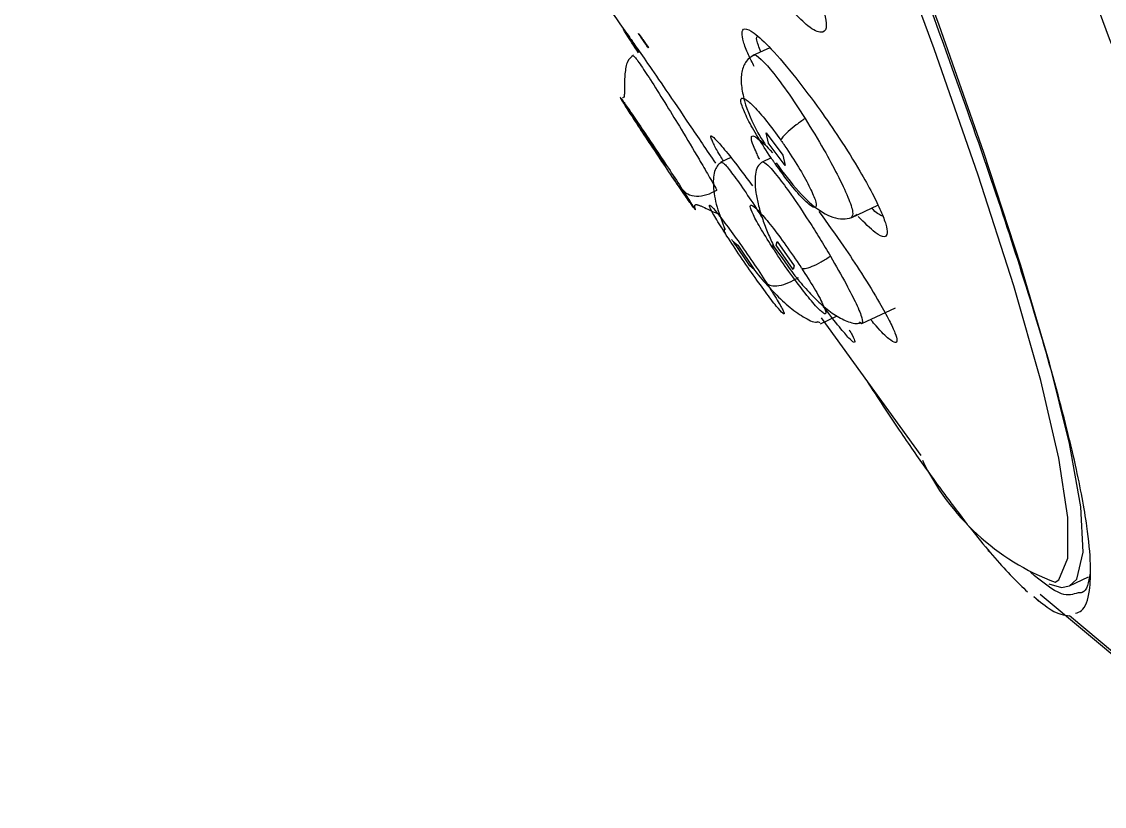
# Model space of a CAD drawing. Header units: millimetres. Extents: x 14183 to 14777, y -4239 to -3399.
# Drawn here: x 14651.878 to 14656.471, y -3751.664 to -3748.336 of the extents above; entities that cross this region are included whole.
import ezdxf

# ---------------------------------------------------------------- set-up
doc = ezdxf.new("R2010")
doc.units = ezdxf.units.MM
doc.header["$LTSCALE"] = 0.1
doc.layers.get('0').update_dxf_attribs({"lineweight": 15})

msp = doc.modelspace()

# ---------------------------------------------------------------- linework, layer by layer
at = {"linetype": 'Continuous', "lineweight": 25}
for p, q in [((14654.4948, -3748.3866), (14654.4953, -3748.3871)), ((14655.0515, -3748.4462), (14654.9796, -3748.4799)), ((14655.1335, -3748.6436), (14655.2018, -3748.7466)), ((14654.5797, -3748.9032), (14654.5168, -3748.8076)), ((14654.517, -3748.8078), (14654.5476, -3748.8511)), ((14655.036, -3748.8069), (14655.1076, -3748.9024)), ((14655.0458, -3748.8504), (14655.0362, -3748.8071)), ((14654.5474, -3748.8509), (14654.6104, -3748.9465)), ((14655.1172, -3748.9457), (14655.0456, -3748.8501)), ((14654.6103, -3748.9465), (14654.5797, -3748.9031)), ((14654.8867, -3748.9118), (14654.8449, -3748.9313)), ((14655.0576, -3748.9134), (14655.0199, -3748.9311)), ((14655.1076, -3748.9023), (14655.1172, -3748.9457)), ((14655.4, -3749.1664), (14655.5109, -3749.1145)), ((14654.9676, -3749.3719), (14654.8983, -3749.2687)), ((14654.8985, -3749.2689), (14654.9166, -3749.2837)), ((14654.9164, -3749.2835), (14654.9857, -3749.3867)), ((14655.0626, -3749.2802), (14655.1063, -3749.3408)), ((14655.1509, -3749.3864), (14655.0786, -3749.2832)), ((14655.0788, -3749.2834), (14655.0833, -3749.2687)), ((14655.083, -3749.2684), (14655.1553, -3749.3717)), ((14654.9857, -3749.3866), (14654.9675, -3749.3719)), ((14655.1553, -3749.3716), (14655.1509, -3749.3864)), ((14655.1868, -3749.3814), (14655.1831, -3749.3757)), ((14655.4429, -3749.6163), (14655.585, -3749.5498)), ((14655.2657, -3749.6137), (14655.2562, -3749.6089)), ((14655.2672, -3749.617), (14655.3378, -3749.5839)), ((14655.2692, -3749.5924), (14655.6926, -3750.1753)), ((14655.9771, -3750.5772), (14655.9852, -3750.584)), ((14656.323, -3750.7289), (14656.404, -3750.6909)), ((14656.1996, -3750.7638), (14656.919, -3751.3669)), ((14656.1716, -3750.7742), (14656.1918, -3750.7935)), ((14657.2857, -3751.6637), (14656.3234, -3750.8562))]:
    msp.add_line(p, q, dxfattribs=at)
at = {"linetype": 'Continuous', "lineweight": 25, "flags": 128}
for points in [[(14656.3231, -3750.7288), (14656.354, -3750.6999), (14656.3816, -3750.5857), (14656.3714, -3750.3934), (14656.3235, -3750.1248), (14656.2385, -3749.7826), (14656.117, -3749.37), (14655.9603, -3748.891), (14655.7699, -3748.3503), (14655.5475, -3747.7529), (14655.2955, -3747.1048), (14655.0161, -3746.4121), (14654.7121, -3745.6815), (14654.3864, -3744.92), (14654.0421, -3744.135)], [(14656.2625, -3750.7136), (14656.2775, -3750.7036), (14656.3165, -3750.6113), (14656.3167, -3750.4384), (14656.2781, -3750.1865), (14656.2012, -3749.8582), (14656.0866, -3749.4568), (14655.9355, -3748.9862), (14655.7495, -3748.4511), (14655.5303, -3747.8568), (14655.2801, -3747.2092), (14655.0014, -3746.5148), (14654.6971, -3745.7805), (14654.37, -3745.0136), (14654.0235, -3744.2216)], [(14656.2363, -3750.7198), (14656.2888, -3750.7349), (14656.3231, -3750.7288)]]:
    msp.add_lwpolyline(points, dxfattribs=at)
at = {"linetype": 'Continuous', "lineweight": 25}
msp.add_arc((14656.6294, -3749.7491), 1.0319, 205.6374, 249.1716, dxfattribs=at)
for points, knots in [([(14648.5559, -3732.8562), (14648.6046, -3732.8717), (14648.7027, -3732.9031), (14648.9642, -3733.1788), (14649.3365, -3733.6804), (14649.8394, -3734.4633), (14650.4328, -3735.4752), (14651.0928, -3736.6692), (14651.8098, -3738.034), (14652.5524, -3739.5056), (14653.3122, -3741.0691), (14654.0537, -3742.6524), (14654.7709, -3744.2383), (14655.4278, -3745.7548), (14656.0201, -3747.1848), (14656.519, -3748.4633), (14656.9215, -3749.575), (14657.2083, -3750.4723), (14657.3688, -3751.1362), (14657.4137, -3751.5523), (14657.3403, -3751.6068), (14657.3073, -3751.6313)], [0, 0, 0, 0, 0.04229, 0.08533, 0.138911, 0.194045, 0.247626, 0.302761, 0.356342, 0.411476, 0.465057, 0.520191, 0.573772, 0.628906, 0.682487, 0.737622, 0.791202, 0.846337, 0.899918, 0.955052, 1, 1, 1, 1]), ([(14656.3491, -3750.8448), (14656.3579, -3750.8421), (14656.3882, -3750.8329), (14656.4095, -3750.7632), (14656.4158, -3750.6408), (14656.3994, -3750.4697), (14656.3517, -3750.2148), (14656.2611, -3749.8577), (14656.1323, -3749.4281), (14655.9717, -3748.9419), (14655.7823, -3748.407), (14655.5555, -3747.7994), (14655.328, -3747.216), (14655.098, -3746.6435), (14654.8839, -3746.1232), (14654.6691, -3745.6123), (14654.4438, -3745.0853), (14654.2193, -3744.5693), (14653.9987, -3744.0708), (14653.7787, -3743.5796), (14653.544, -3743.0622), (14653.3622, -3742.6693), (14653.2773, -3742.4856)], [0, 0, 0, 0, 0.023573, 0.08049, 0.125319, 0.173301, 0.232298, 0.300033, 0.366492, 0.424592, 0.489306, 0.552139, 0.61571, 0.658744, 0.709633, 0.753028, 0.788973, 0.840737, 0.878519, 0.908178, 0.957079, 1, 1, 1, 1]), ([(14654.8554, -3747.603), (14654.8877, -3747.6404), (14654.9455, -3747.7075), (14655.0413, -3747.84), (14655.1224, -3747.9652), (14655.19, -3748.0828), (14655.2374, -3748.1767), (14655.2712, -3748.2563), (14655.291, -3748.3211), (14655.2943, -3748.3696), (14655.2717, -3748.3876), (14655.2242, -3748.3677), (14655.1729, -3748.3161), (14655.1505, -3748.2935)], [0, 0, 0, 0, 0.112884, 0.202449, 0.311026, 0.389426, 0.467772, 0.541157, 0.614488, 0.699882, 0.799136, 0.91221, 1, 1, 1, 1]), ([(14654.1953, -3748.0056), (14654.2233, -3748.0507), (14654.3202, -3748.2069), (14654.4247, -3748.3581), (14654.4991, -3748.4655)], [0, 0, 0, 0, 0.289297, 1, 1, 1, 1]), ([(14654.4946, -3748.4675), (14654.4758, -3748.4388), (14654.4437, -3748.3899), (14654.429, -3748.3656), (14654.4309, -3748.3664), (14654.4482, -3748.3899), (14654.4807, -3748.4361), (14654.5336, -3748.5124), (14654.6125, -3748.6275), (14654.7141, -3748.7769), (14654.7843, -3748.8812), (14654.8211, -3748.9359)], [0, 0, 0, 0, 0.1338164, 0.227431, 0.3176969, 0.4046047, 0.488148, 0.5952889, 0.7163394, 0.851235, 1, 1, 1, 1]), ([(14654.9861, -3748.5265), (14654.9776, -3748.5094), (14654.9564, -3748.4671), (14654.9387, -3748.4186), (14654.931, -3748.3777), (14654.9428, -3748.3598), (14654.9834, -3748.3792), (14655.0567, -3748.4465), (14655.1258, -3748.53), (14655.1621, -3748.5738)], [0, 0, 0, 0, 0.079893, 0.197091, 0.309754, 0.454233, 0.617469, 0.799389, 1, 1, 1, 1]), ([(14654.4953, -3748.3871), (14654.495, -3748.3866), (14654.4943, -3748.3853), (14654.5101, -3748.4077), (14654.524, -3748.4273), (14654.5378, -3748.447), (14654.538, -3748.4473)], [0, 0, 0, 0, 0.222962, 0.613899, 0.994817, 1, 1, 1, 1]), ([(14654.5369, -3748.4478), (14654.5359, -3748.4463), (14654.5225, -3748.427), (14654.5058, -3748.4031), (14654.4986, -3748.3922), (14654.4948, -3748.3866)], [0, 0, 0, 0, 0.039026, 0.500226, 1, 1, 1, 1]), ([(14655.0144, -3748.4636), (14655.0106, -3748.4544), (14654.9995, -3748.4274), (14654.9928, -3748.4023), (14654.999, -3748.3994), (14655.0005, -3748.3987)], [0, 0, 0, 0, 0.283048, 0.830514, 1, 1, 1, 1]), ([(14654.9839, -3748.4805), (14654.9841, -3748.4795), (14654.9856, -3748.4699), (14655.0116, -3748.4908), (14655.0613, -3748.5433), (14655.1077, -3748.6077), (14655.1335, -3748.6436)], [0, 0, 0, 0, 0.036733, 0.361227, 0.644852, 1, 1, 1, 1]), ([(14654.4742, -3748.4772), (14654.4648, -3748.4846), (14654.4469, -3748.4986), (14654.4379, -3748.5433), (14654.4356, -3748.5832), (14654.4355, -3748.6063), (14654.4355, -3748.6228), (14654.4354, -3748.633), (14654.4352, -3748.6418), (14654.4346, -3748.6491), (14654.4336, -3748.6544), (14654.4315, -3748.6597), (14654.43, -3748.6579), (14654.4289, -3748.6566)], [0, 0, 0, 0, 0.299578, 0.564921, 0.6726581, 0.7590724, 0.7942752, 0.8246358, 0.8511706, 0.8757515, 0.9008745, 0.9290737, 1, 1, 1, 1]), ([(14654.4746, -3748.4833), (14654.4751, -3748.4827), (14654.4767, -3748.4807), (14654.5038, -3748.5188), (14654.551, -3748.5901), (14654.6112, -3748.6861), (14654.6817, -3748.8006), (14654.7268, -3748.877), (14654.7519, -3748.9194)], [0, 0, 0, 0, 0.0970708, 0.2748594, 0.4506102, 0.6359601, 0.7977002, 1, 1, 1, 1]), ([(14654.9856, -3748.4771), (14654.9733, -3748.485), (14654.9486, -3748.501), (14654.9311, -3748.5474), (14654.9292, -3748.6051), (14654.947, -3748.6908), (14654.9828, -3748.7794), (14655.0222, -3748.8411), (14655.0329, -3748.8577)], [0, 0, 0, 0, 0.1497135, 0.3026004, 0.4549445, 0.6043865, 0.8932835, 1, 1, 1, 1]), ([(14655.1621, -3748.5738), (14655.1966, -3748.6187), (14655.2585, -3748.6991), (14655.3534, -3748.8382), (14655.4296, -3748.9601), (14655.4877, -3749.0644), (14655.5248, -3749.1409), (14655.5465, -3749.1984), (14655.5528, -3749.2372), (14655.5402, -3749.2532), (14655.5017, -3749.2365), (14655.453, -3749.1884), (14655.4271, -3749.1628)], [0, 0, 0, 0, 0.123749, 0.221936, 0.34097, 0.42824, 0.51277, 0.593223, 0.673616, 0.767228, 0.876043, 1, 1, 1, 1]), ([(14654.4185, -3748.6565), (14654.4179, -3748.6567), (14654.4166, -3748.6569), (14654.4338, -3748.6843), (14654.4552, -3748.7176), (14654.4665, -3748.7351)], [0, 0, 0, 0, 0.298201, 0.630503, 1, 1, 1, 1]), ([(14654.465, -3748.7327), (14654.4525, -3748.7132), (14654.4276, -3748.6747), (14654.4161, -3748.6551), (14654.4269, -3748.6688), (14654.4599, -3748.716), (14654.5096, -3748.7892), (14654.569, -3748.8776), (14654.6311, -3748.9711), (14654.6642, -3749.0216), (14654.6809, -3749.0471)], [0, 0, 0, 0, 0.125229, 0.248575, 0.372047, 0.49567, 0.618938, 0.743093, 0.870626, 1, 1, 1, 1]), ([(14655.0569, -3748.9125), (14655.0379, -3748.8834), (14655, -3748.8256), (14654.9563, -3748.7469), (14654.9305, -3748.6882), (14654.9267, -3748.6575), (14654.9452, -3748.6592), (14654.9836, -3748.6929), (14655.0371, -3748.7542), (14655.078, -3748.8101), (14655.0986, -3748.8383)], [0, 0, 0, 0, 0.1252032, 0.2487465, 0.3725345, 0.4965893, 0.6201787, 0.7440404, 0.8705233, 1, 1, 1, 1]), ([(14654.4624, -3748.7286), (14654.4702, -3748.7407), (14654.4794, -3748.7549), (14654.4909, -3748.7724), (14654.4926, -3748.775)], [0, 0, 0, 0, 0.850812, 1, 1, 1, 1]), ([(14654.4677, -3748.7368), (14654.4672, -3748.7361), (14654.4663, -3748.7347), (14654.4654, -3748.7333), (14654.465, -3748.7327)], [0, 0, 0, 0, 0.501304, 1, 1, 1, 1]), ([(14654.6809, -3749.0471), (14654.6941, -3749.0675), (14654.7204, -3749.1082), (14654.7332, -3749.1299), (14654.7231, -3749.1171), (14654.6901, -3749.07), (14654.6396, -3748.9957), (14654.5792, -3748.9058), (14654.5169, -3748.812), (14654.4841, -3748.7619), (14654.4677, -3748.7368)], [0, 0, 0, 0, 0.126078, 0.250717, 0.374168, 0.497379, 0.621405, 0.746862, 0.873523, 1, 1, 1, 1]), ([(14655.2018, -3748.7466), (14655.1891, -3748.7556), (14655.1626, -3748.7743), (14655.1284, -3748.8026), (14655.1044, -3748.8261), (14655.1005, -3748.8344), (14655.0986, -3748.8383)], [0, 0, 0, 0, 0.243216, 0.503603, 0.761973, 1, 1, 1, 1]), ([(14655.2018, -3748.7466), (14655.2291, -3748.7911), (14655.2789, -3748.8723), (14655.3425, -3748.99), (14655.3859, -3749.0832), (14655.4086, -3749.1492), (14655.4023, -3749.1597), (14655.3992, -3749.1649)], [0, 0, 0, 0, 0.22422, 0.408402, 0.614921, 0.813284, 1, 1, 1, 1]), ([(14654.4926, -3748.775), (14654.5004, -3748.7868), (14654.5087, -3748.7994), (14654.5181, -3748.8137), (14654.5188, -3748.8147)], [0, 0, 0, 0, 0.930155, 1, 1, 1, 1]), ([(14654.809, -3748.8426), (14654.8062, -3748.8363), (14654.7989, -3748.8202), (14654.8044, -3748.8188), (14654.8241, -3748.8359), (14654.866, -3748.8845), (14654.9197, -3748.9522), (14654.9635, -3749.0119), (14654.9781, -3749.0318)], [0, 0, 0, 0, 0.107155, 0.276058, 0.43842, 0.646548, 0.881701, 1, 1, 1, 1]), ([(14654.9958, -3748.8916), (14654.9909, -3748.8813), (14654.9773, -3748.8529), (14654.9717, -3748.8286), (14654.9775, -3748.8157), (14655.0065, -3748.834), (14655.0374, -3748.8615), (14655.0633, -3748.892), (14655.0635, -3748.8922)], [0, 0, 0, 0, 0.110218, 0.303802, 0.489894, 0.72854, 0.998182, 1, 1, 1, 1]), ([(14655.0986, -3748.8383), (14655.1016, -3748.8425), (14655.1075, -3748.851), (14655.1134, -3748.8595), (14655.1163, -3748.8638)], [0, 0, 0, 0, 0.500015, 1, 1, 1, 1]), ([(14654.8555, -3748.9264), (14654.8506, -3748.9185), (14654.8295, -3748.8848), (14654.815, -3748.8577), (14654.8103, -3748.8458), (14654.809, -3748.8426)], [0, 0, 0, 0, 0.181054, 0.776549, 1, 1, 1, 1]), ([(14655.1163, -3748.8638), (14655.1361, -3748.8937), (14655.1755, -3748.9532), (14655.221, -3749.0347), (14655.2477, -3749.095), (14655.2515, -3749.1262), (14655.232, -3749.1238), (14655.1918, -3749.0877), (14655.1363, -3749.0234), (14655.095, -3748.9663), (14655.0744, -3748.9378)], [0, 0, 0, 0, 0.126107, 0.250834, 0.374362, 0.497564, 0.621465, 0.746733, 0.873261, 1, 1, 1, 1]), ([(14654.7519, -3748.9194), (14654.7657, -3748.9432), (14654.7934, -3748.9906), (14654.8158, -3749.0302), (14654.8271, -3749.05)], [0, 0, 0, 0, 0.499961, 1, 1, 1, 1]), ([(14654.848, -3748.9299), (14654.8371, -3748.9391), (14654.8154, -3748.9575), (14654.8094, -3749.0281), (14654.8235, -3749.1188), (14654.8494, -3749.1846), (14654.862, -3749.2166)], [0, 0, 0, 0, 0.258855, 0.516406, 0.765465, 1, 1, 1, 1]), ([(14655.0224, -3748.9299), (14655.0157, -3748.9344), (14655.0024, -3748.9434), (14654.9916, -3748.9722), (14654.988, -3749.0113), (14654.9921, -3749.0598), (14655.0033, -3749.1149), (14655.0207, -3749.1734), (14655.0429, -3749.2325), (14655.0609, -3749.2705), (14655.0697, -3749.2892)], [0, 0, 0, 0, 0.129913, 0.26037, 0.390248, 0.51844, 0.64412, 0.76655, 0.885296, 1, 1, 1, 1]), ([(14655.0086, -3748.9187), (14655.008, -3748.9177), (14655.0014, -3748.9058), (14654.9985, -3748.8984), (14654.9958, -3748.8916)], [0, 0, 0, 0, 0.087404, 1, 1, 1, 1]), ([(14655.0213, -3748.9304), (14655.0273, -3748.9326), (14655.0398, -3748.937), (14655.0841, -3748.9892), (14655.1445, -3749.0702), (14655.1918, -3749.1422), (14655.2181, -3749.1821)], [0, 0, 0, 0, 0.242374, 0.497983, 0.721024, 1, 1, 1, 1]), ([(14655.0744, -3748.9378), (14655.0714, -3748.9336), (14655.0656, -3748.9252), (14655.0598, -3748.9167), (14655.0569, -3748.9125)], [0, 0, 0, 0, 0.501444, 1, 1, 1, 1]), ([(14654.8473, -3748.9328), (14654.8503, -3748.9332), (14654.8568, -3748.9339), (14654.8938, -3748.9798), (14654.9466, -3749.0553), (14654.992, -3749.1227), (14655.0163, -3749.1616), (14655.0196, -3749.167)], [0, 0, 0, 0, 0.221698, 0.471013, 0.733959, 0.963363, 1, 1, 1, 1]), ([(14655.0784, -3748.9349), (14655.11, -3748.9771), (14655.1707, -3749.0579), (14655.2627, -3749.1428), (14655.3366, -3749.1747), (14655.3899, -3749.172), (14655.4121, -3749.159), (14655.4228, -3749.1528)], [0, 0, 0, 0, 0.282325, 0.542052, 0.782643, 0.895177, 1, 1, 1, 1]), ([(14654.639, -3748.9947), (14654.6407, -3748.9972), (14654.6528, -3749.0152), (14654.6729, -3749.0446), (14654.7046, -3749.0908), (14654.7292, -3749.1258), (14654.7403, -3749.1385), (14654.7329, -3749.1246), (14654.7334, -3749.1123), (14654.7393, -3749.1113), (14654.7436, -3749.112), (14654.7473, -3749.113), (14654.7516, -3749.1145), (14654.7584, -3749.1172), (14654.774, -3749.1241), (14654.7989, -3749.136), (14654.8227, -3749.1469), (14654.835, -3749.1506), (14654.8387, -3749.1517)], [0, 0, 0, 0, 0.015069, 0.108331, 0.202099, 0.379766, 0.528582, 0.724439, 0.77771, 0.795971, 0.803875, 0.811448, 0.819136, 0.827323, 0.846261, 0.897949, 0.969082, 1, 1, 1, 1]), ([(14654.6809, -3749.0471), (14654.6878, -3749.0544), (14654.7024, -3749.0696), (14654.7399, -3749.0777), (14654.7845, -3749.0723), (14654.8131, -3749.0573), (14654.8271, -3749.05)], [0, 0, 0, 0, 0.232856, 0.488868, 0.751042, 1, 1, 1, 1]), ([(14654.8658, -3749.2385), (14654.8501, -3749.2136), (14654.8188, -3749.164), (14654.7952, -3749.1202), (14654.7941, -3749.1084), (14654.8168, -3749.1317), (14654.8598, -3749.1863), (14654.9167, -3749.2643), (14654.9809, -3749.3565), (14655.0191, -3749.4147), (14655.0383, -3749.4439)], [0, 0, 0, 0, 0.125225, 0.248573, 0.372048, 0.495671, 0.618931, 0.743084, 0.870615, 1, 1, 1, 1]), ([(14655.0677, -3749.2999), (14655.0496, -3749.2715), (14655.0138, -3749.2151), (14654.9789, -3749.1507), (14654.9653, -3749.1138), (14654.9758, -3749.1106), (14655.0085, -3749.1413), (14655.0589, -3749.2016), (14655.121, -3749.2841), (14655.1623, -3749.345), (14655.1831, -3749.3757)], [0, 0, 0, 0, 0.125259, 0.248644, 0.372151, 0.495812, 0.619109, 0.743206, 0.870571, 1, 1, 1, 1]), ([(14655.2606, -3749.1402), (14655.2956, -3749.1892), (14655.3585, -3749.2771), (14655.4477, -3749.4124), (14655.5147, -3749.5214), (14655.5606, -3749.6051), (14655.5853, -3749.6587), (14655.5938, -3749.6905), (14655.5862, -3749.7009), (14655.5577, -3749.6828), (14655.5216, -3749.6494), (14655.4888, -3749.6101), (14655.4816, -3749.6015)], [0, 0, 0, 0, 0.13649, 0.244785, 0.37607, 0.472317, 0.565548, 0.65428, 0.742952, 0.846195, 0.966208, 1, 1, 1, 1]), ([(14655.5311, -3749.1611), (14655.5204, -3749.1564), (14655.5083, -3749.1511), (14655.4864, -3749.1296), (14655.4839, -3749.1271)], [0, 0, 0, 0, 0.884857, 1, 1, 1, 1]), ([(14655.2181, -3749.1821), (14655.2337, -3749.2066), (14655.2648, -3749.2556), (14655.2945, -3749.3054), (14655.3094, -3749.3302)], [0, 0, 0, 0, 0.500027, 1, 1, 1, 1]), ([(14654.8592, -3749.2136), (14654.859, -3749.2143), (14654.857, -3749.2246), (14654.8616, -3749.2318), (14654.8658, -3749.2385)], [0, 0, 0, 0, 0.072898, 1, 1, 1, 1]), ([(14654.869, -3749.2435), (14654.8685, -3749.2427), (14654.8674, -3749.241), (14654.8663, -3749.2393), (14654.8658, -3749.2385)], [0, 0, 0, 0, 0.50083, 1, 1, 1, 1]), ([(14655.0383, -3749.4439), (14655.0547, -3749.4698), (14655.0874, -3749.5213), (14655.1126, -3749.5674), (14655.1145, -3749.5806), (14655.0919, -3749.5578), (14655.0484, -3749.5024), (14654.9904, -3749.423), (14654.9259, -3749.3302), (14654.888, -3749.2724), (14654.869, -3749.2435)], [0, 0, 0, 0, 0.126079, 0.250718, 0.374169, 0.497371, 0.621405, 0.746854, 0.873513, 1, 1, 1, 1]), ([(14654.8902, -3749.2599), (14654.8927, -3749.2638), (14654.9039, -3749.2807), (14654.9174, -3749.2987), (14654.9277, -3749.3125)], [0, 0, 0, 0, 0.230627, 1, 1, 1, 1]), ([(14655.0672, -3749.2831), (14655.0664, -3749.2846), (14655.0623, -3749.2927), (14655.0653, -3749.2966), (14655.0677, -3749.2999)], [0, 0, 0, 0, 0.190062, 1, 1, 1, 1]), ([(14655.0713, -3749.3054), (14655.0707, -3749.3045), (14655.0695, -3749.3026), (14655.0683, -3749.3008), (14655.0677, -3749.2999)], [0, 0, 0, 0, 0.499728, 1, 1, 1, 1]), ([(14655.1868, -3749.3814), (14655.2057, -3749.4108), (14655.2431, -3749.4693), (14655.2797, -3749.5364), (14655.2939, -3749.5745), (14655.2831, -3749.5776), (14655.249, -3749.5452), (14655.1966, -3749.482), (14655.1331, -3749.3971), (14655.0919, -3749.3359), (14655.0713, -3749.3054)], [0, 0, 0, 0, 0.126073, 0.250712, 0.374163, 0.497365, 0.6214, 0.746855, 0.873524, 1, 1, 1, 1]), ([(14655.1063, -3749.3408), (14655.1233, -3749.3652), (14655.1561, -3749.4126), (14655.2117, -3749.4772), (14655.2673, -3749.5337), (14655.3248, -3749.5798), (14655.3797, -3749.6081), (14655.4181, -3749.6193), (14655.4328, -3749.6135), (14655.4347, -3749.6127)], [0, 0, 0, 0, 0.16559, 0.320537, 0.478434, 0.640256, 0.806095, 0.97457, 1, 1, 1, 1]), ([(14655.1868, -3749.3814), (14655.1911, -3749.3824), (14655.2002, -3749.3844), (14655.2301, -3749.3748), (14655.2687, -3749.3562), (14655.2961, -3749.3387), (14655.3094, -3749.3302)], [0, 0, 0, 0, 0.232857, 0.48886, 0.751054, 1, 1, 1, 1]), ([(14655.3094, -3749.3302), (14655.3328, -3749.3711), (14655.3763, -3749.447), (14655.4218, -3749.5375), (14655.4474, -3749.6), (14655.4444, -3749.6109), (14655.4429, -3749.6162)], [0, 0, 0, 0, 0.271579, 0.504467, 0.756516, 1, 1, 1, 1]), ([(14654.9828, -3749.3843), (14654.9896, -3749.3929), (14655.0158, -3749.4263), (14655.0659, -3749.4816), (14655.1317, -3749.5451), (14655.1955, -3749.5902), (14655.2396, -3749.6128), (14655.2544, -3749.6092), (14655.2561, -3749.6088)], [0, 0, 0, 0, 0.071778, 0.278193, 0.496221, 0.726372, 0.967266, 1, 1, 1, 1]), ([(14655.0383, -3749.4439), (14655.044, -3749.4482), (14655.0561, -3749.4573), (14655.0901, -3749.4569), (14655.1319, -3749.445), (14655.1599, -3749.4287), (14655.1735, -3749.4208)], [0, 0, 0, 0, 0.2328566, 0.4888499, 0.7510586, 1, 1, 1, 1]), ([(14655.3889, -3749.6425), (14655.3933, -3749.6503), (14655.4077, -3749.6759), (14655.4144, -3749.6946), (14655.4102, -3749.6996), (14655.3886, -3749.6797), (14655.3481, -3749.6331), (14655.3039, -3749.5758), (14655.2802, -3749.545)], [0, 0, 0, 0, 0.0778479, 0.2542106, 0.4193844, 0.5844571, 0.77663, 1, 1, 1, 1]), ([(14655.4429, -3749.6162), (14655.4429, -3749.6163), (14655.443, -3749.6201), (14655.4375, -3749.615), (14655.4322, -3749.6099)], [0, 0, 0, 0, 0.011712, 1, 1, 1, 1]), ([(14655.4633, -3749.8597), (14655.51, -3749.931), (14655.5992, -3750.0671), (14655.7051, -3750.219), (14655.7801, -3750.3229), (14655.8498, -3750.4165), (14655.9243, -3750.5124), (14656.0073, -3750.6118), (14656.0813, -3750.6933), (14656.1241, -3750.7339), (14656.1451, -3750.7539)], [0, 0, 0, 0, 0.163265, 0.311593, 0.408611, 0.46788, 0.607207, 0.742333, 0.873266, 1, 1, 1, 1]), ([(14656.3595, -3750.7577), (14656.3387, -3750.7649), (14656.292, -3750.781), (14656.2053, -3750.71), (14656.1572, -3750.6707)], [0, 0, 0, 0, 0.44556, 1, 1, 1, 1]), ([(14656.4108, -3750.6747), (14656.4043, -3750.7125), (14656.3963, -3750.7594), (14656.3656, -3750.758), (14656.3595, -3750.7577)], [0, 0, 0, 0, 0.804102, 1, 1, 1, 1]), ([(14656.1718, -3750.7741), (14656.1977, -3750.7956), (14656.2588, -3750.8461), (14656.2998, -3750.8525), (14656.3235, -3750.8562)], [0, 0, 0, 0, 0.423777, 1, 1, 1, 1])]:
    msp.add_open_spline(points, degree=3, knots=knots, dxfattribs=at)

doc.saveas('drawing.dxf')
